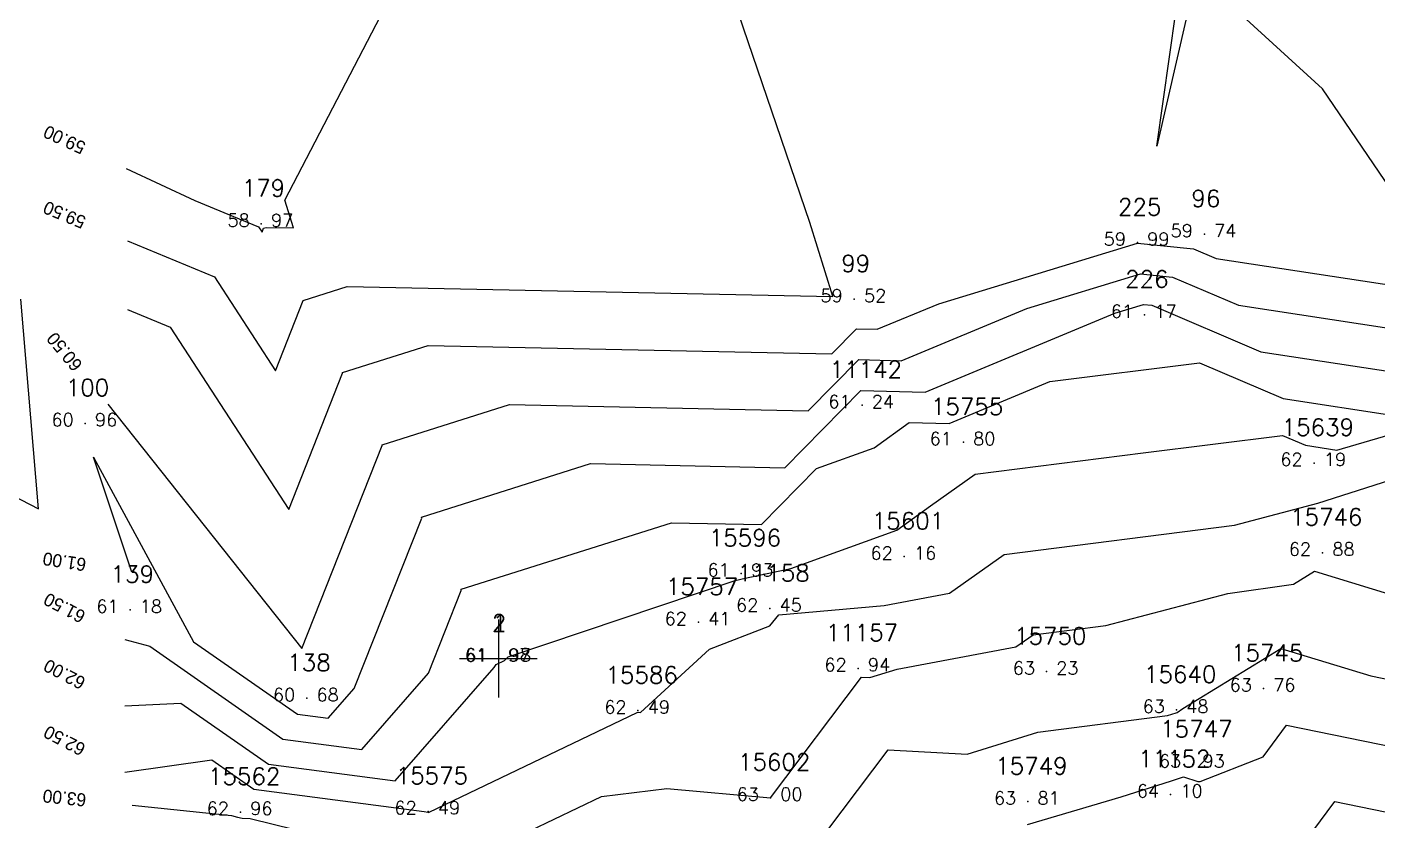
# Model space of a CAD drawing. Header units: millimetres. Extents: x 1412565 to 1412813, y 4931476 to 4931699.
# Drawn here: x 1412707.42 to 1412728.21, y 4931560.93 to 4931573.15 of the extents above; entities that cross this region are included whole.
import ezdxf
from ezdxf.enums import TextEntityAlignment as Align

# ---------------------------------------------------------------- set-up
doc = ezdxf.new("R2010")
doc.units = ezdxf.units.MM
for name, color, linetype in [('CIVIL', 50, 'Continuous'), ('CIVIL-DRAW', 80, 'Continuous'), ('CIVIL-NONAME', 130, 'Continuous'), ('CIVIL-TEXT', 240, 'Continuous'), ('CIVIL-Z', 50, 'Continuous'), ('Tcontours0', 7, 'Continuous'), ('Tcontours1', 7, 'Continuous'), ('Tcontours2', 7, 'Continuous'), ('UNUSED', 2, 'Continuous')]:
    doc.layers.add(name, color=color, linetype=linetype)
doc.styles.add('CIVILCADMAIN', font='TXT.SHX')
doc.styles.add('MAVAT_HebTXT', font='hebtxt.shx')
doc.styles.get("Standard").update_dxf_attribs({"font": 'arial.ttf'})

# ---------------------------------------------------------------- blocks, each defined once
blk = doc.blocks.new('CIVIL-ZZ')
at = {"layer": 'CIVIL-DRAW'}
blk.add_point((0, 0), dxfattribs=at)
at = {"layer": 'CIVIL-NONAME'}
blk.add_attdef('NAME', text='', height=1.8, dxfattribs=at).set_placement((0, 2.1), align=Align.CENTER)
at = {"layer": 'CIVIL-TEXT', "flags": 8}
blk.add_attdef('TEXT', text='', height=2, dxfattribs=at).set_placement((0.2, -3.3), align=Align.CENTER)
at = {"layer": 'CIVIL-Z'}
blk.add_attdef('Z1', text='', height=1.6, dxfattribs=at).set_placement((-0.75, -0.225), align=Align.RIGHT)
blk.add_attdef('Z2', (0.75, -0.225), '', height=1.6, dxfattribs=at)

msp = doc.modelspace()

# ---------------------------------------------------------------- linework, layer by layer
at = {"layer": 'Tcontours0', "elevation": 60}
msp.add_lwpolyline([(1412708.97, 4931568.803), (1412709.627, 4931568.531), (1412711.452, 4931565.723), (1412712.283, 4931567.823), (1412712.282, 4931567.831), (1412713.602, 4931568.248), (1412719.813, 4931568.12), (1412720.193, 4931568.505), (1412720.514, 4931568.497), (1412721.46, 4931568.89), (1412724.521, 4931569.821), (1412725.383, 4931569.735), (1412725.729, 4931569.586), (1412729.537, 4931569.007), (1412727.37, 4931572.197), (1412725.429, 4931573.971), (1412724.82, 4931571.313), (1412725.21, 4931574.067)], dxfattribs=at)
at = {"layer": 'Tcontours1'}
for points, elevation in [([(1412708.952, 4931570.97), (1412710.008, 4931570.48), (1412710.989, 4931570.074), (1412711.042, 4931569.992), (1412711.066, 4931570.053), (1412711.066, 4931570.053), (1412711.105, 4931570.065), (1412711.528, 4931570.057), (1412711.395, 4931570.484), (1412714.343, 4931576.163)], 59), ([(1412709.038, 4931564.762), (1412708.445, 4931566.528), (1412709.989, 4931563.69), (1412711.587, 4931562.574), (1412712.061, 4931562.512), (1412712.462, 4931562.971), (1412713.5, 4931565.593), (1412713.498, 4931565.608), (1412716.098, 4931566.43), (1412719.091, 4931566.368), (1412720.263, 4931567.557), (1412721.251, 4931567.532), (1412724.169, 4931568.745), (1412724.614, 4931568.88), (1412724.739, 4931568.867), (1412726.419, 4931568.15), (1412729.421, 4931567.693)], 61), ([(1412708.931, 4931562.703), (1412709.793, 4931562.747), (1412711.139, 4931561.807), (1412713.094, 4931561.551), (1412714.618, 4931563.294), (1412714.647, 4931563.338), (1412714.774, 4931563.399), (1412714.833, 4931563.456), (1412718.324, 4931564.631), (1412718.479, 4931564.667), (1412719.184, 4931564.819), (1412720.817, 4931565.405), (1412721.334, 4931565.782), (1412722.019, 4931566.266), (1412724.609, 4931566.596), (1412726.754, 4931566.865), (1412727.109, 4931566.713), (1412727.588, 4931566.64), (1412731.096, 4931567.664)], 62), ([(1412709.044, 4931561.178), (1412710.571, 4931561.019), (1412710.666, 4931560.993), (1412710.738, 4931560.978), (1412710.857, 4931560.972), (1412713.213, 4931560.393), (1412714.028, 4931560.192), (1412714.446, 4931560.435), (1412716.268, 4931561.309), (1412717.272, 4931561.431), (1412718.87, 4931561.29), (1412720.269, 4931563.146), (1412720.4, 4931563.139), (1412720.82, 4931563.27), (1412722.649, 4931563.61), (1412722.914, 4931563.798), (1412724.031, 4931563.94), (1412725.913, 4931564.433), (1412726.92, 4931564.576), (1412727.246, 4931564.775), (1412729.911, 4931563.959)], 63), ([(1412722.827, 4931560.879), (1412724.271, 4931561.302), (1412725.045, 4931561.55), (1412725.23, 4931561.611), (1412725.447, 4931561.542), (1412725.487, 4931561.54), (1412726.454, 4931561.918), (1412726.816, 4931562.406), (1412730.406, 4931561.671)], 64)]:
    msp.add_lwpolyline(points, dxfattribs=dict(at, elevation=elevation))
at = {"layer": 'Tcontours2'}
for points, elevation in [([(1412708.97, 4931569.856), (1412710.308, 4931569.302), (1412711.247, 4931567.857), (1412711.675, 4931568.938), (1412711.674, 4931568.942), (1412712.353, 4931569.157), (1412719.828, 4931569.002), (1412719.475, 4931570.142), (1412717.722, 4931575.286), (1412724.468, 4931575.202), (1412726.632, 4931575.496), (1412728.43, 4931575.623), (1412730.227, 4931576.096), (1412731.939, 4931575.469), (1412732.286, 4931574.723), (1412732.687, 4931575.46), (1412735.344, 4931575.6), (1412737.116, 4931576.085), (1412740.63, 4931576.87), (1412741.719, 4931576.808), (1412744.889, 4931576.661), (1412745.474, 4931576.656), (1412745.85, 4931576.527), (1412746.958, 4931576.436)], 59.5), ([(1412708.67, 4931567.343), (1412711.656, 4931563.588), (1412712.891, 4931566.708), (1412712.89, 4931566.719), (1412714.85, 4931567.339), (1412719.452, 4931567.244), (1412720.228, 4931568.031), (1412720.882, 4931568.014), (1412722.815, 4931568.817), (1412724.568, 4931569.35), (1412725.061, 4931569.301), (1412726.074, 4931568.868), (1412730.337, 4931568.219)], 60.5), ([(1412703.872, 4931567.661), (1412707.6, 4931565.737), (1412707.33, 4931568.96)], 60.5), ([(1412708.931, 4931563.724), (1412709.316, 4931563.621), (1412711.363, 4931562.191), (1412712.577, 4931562.032), (1412713.605, 4931563.208), (1412714.108, 4931564.478), (1412714.106, 4931564.497), (1412717.346, 4931565.522), (1412718.73, 4931565.493), (1412719.579, 4931566.354), (1412720.464, 4931566.672), (1412721.004, 4931567.065), (1412721.619, 4931567.049), (1412723.169, 4931567.693), (1412725.474, 4931567.982), (1412726.764, 4931567.431), (1412728.504, 4931567.166)], 61.5), ([(1412708.931, 4931561.682), (1412710.271, 4931561.874), (1412710.916, 4931561.423), (1412713.539, 4931561.08), (1412713.592, 4931561.067), (1412713.608, 4931561.063), (1412713.617, 4931561.067), (1412716.819, 4931562.604), (1412716.839, 4931562.606), (1412716.87, 4931562.604), (1412717.929, 4931563.578), (1412718.861, 4931563.935), (1412718.999, 4931564.106), (1412720.621, 4931564.25), (1412721.626, 4931564.438), (1412722.467, 4931565.032), (1412726.012, 4931565.483), (1412727.298, 4931565.82), (1412729.656, 4931566.574)], 62.5), ([(1412709.033, 4931560.275), (1412710.123, 4931560.031), (1412711.085, 4931559.829), (1412712.699, 4931559.753), (1412712.833, 4931559.72), (1412714.448, 4931559.322), (1412715.275, 4931559.802), (1412715.716, 4931560.014), (1412717.706, 4931560.255), (1412718.266, 4931560.206), (1412719.413, 4931560.583), (1412719.739, 4931560.777), (1412720.681, 4931562.026), (1412721.9, 4931561.96), (1412722.985, 4931562.299), (1412724.981, 4931562.555), (1412725.117, 4931562.598), (1412725.131, 4931562.603), (1412725.216, 4931562.664), (1412726.729, 4931563.587), (1412728.112, 4931563.164), (1412730.703, 4931562.634)], 63.5), ([(1412726.442, 4931559.727), (1412727.557, 4931561.231), (1412730.11, 4931560.708)], 64.5)]:
    msp.add_lwpolyline(points, dxfattribs=dict(at, elevation=elevation))
at = {"layer": 'UNUSED'}
for p, q in [((1412714.68, 4931564.03), (1412714.68, 4931562.83)), ((1412714.08, 4931563.43), (1412715.28, 4931563.43))]:
    msp.add_line(p, q, dxfattribs=at)

# ---------------------------------------------------------------- block references
at = {"layer": 'CIVIL'}
ref = msp.add_blockref('CIVIL-ZZ', (1412711.03, 4931570.12, 58.97), dxfattribs=dict(at, xscale=0.2, yscale=0.2))
ref.add_attrib('Z2', '97', (1412711.18, 4931570.075), dxfattribs={"layer": 'CIVIL-Z', "height": 0.2, "style": 'CIVILCADMAIN'})
ref.add_attrib('Z1', '58', (1412710.51, 4931570.075), dxfattribs={"layer": 'CIVIL-Z', "height": 0.2, "style": 'CIVILCADMAIN'})
ref.add_attrib('NAME', '179', (1412710.73, 4931570.54), dxfattribs={"layer": 'CIVIL-NONAME', "height": 0.26, "style": 'CIVILCADMAIN'})
ref = msp.add_blockref('CIVIL-ZZ', (1412725.55, 4931569.96, 59.74), dxfattribs=dict(at, xscale=0.2, yscale=0.2))
ref.add_attrib('Z2', '74', (1412725.7, 4931569.915), dxfattribs={"layer": 'CIVIL-Z', "height": 0.2, "style": 'CIVILCADMAIN'})
ref.add_attrib('Z1', '59', (1412725.03, 4931569.915), dxfattribs={"layer": 'CIVIL-Z', "height": 0.2, "style": 'CIVILCADMAIN'})
ref.add_attrib('NAME', '96', (1412725.35, 4931570.38), dxfattribs={"layer": 'CIVIL-NONAME', "height": 0.26, "style": 'CIVILCADMAIN'})
ref = msp.add_blockref('CIVIL-ZZ', (1412724.52, 4931569.83, 59.99), dxfattribs=dict(at, xscale=0.2, yscale=0.2))
ref.add_attrib('Z2', '99', (1412724.67, 4931569.785), dxfattribs={"layer": 'CIVIL-Z', "height": 0.2, "style": 'CIVILCADMAIN'})
ref.add_attrib('Z1', '59', (1412724, 4931569.785), dxfattribs={"layer": 'CIVIL-Z', "height": 0.2, "style": 'CIVILCADMAIN'})
ref.add_attrib('NAME', '225', (1412724.22, 4931570.25), dxfattribs={"layer": 'CIVIL-NONAME', "height": 0.26, "style": 'CIVILCADMAIN'})
ref = msp.add_blockref('CIVIL-ZZ', (1412720.16, 4931568.96, 59.52), dxfattribs=dict(at, xscale=0.2, yscale=0.2))
ref.add_attrib('Z2', '52', (1412720.31, 4931568.915), dxfattribs={"layer": 'CIVIL-Z', "height": 0.2, "style": 'CIVILCADMAIN'})
ref.add_attrib('Z1', '59', (1412719.64, 4931568.915), dxfattribs={"layer": 'CIVIL-Z', "height": 0.2, "style": 'CIVILCADMAIN'})
ref.add_attrib('NAME', '99', (1412719.96, 4931569.38), dxfattribs={"layer": 'CIVIL-NONAME', "height": 0.26, "style": 'CIVILCADMAIN'})
ref = msp.add_blockref('CIVIL-ZZ', (1412724.63, 4931568.72, 61.17), dxfattribs=dict(at, xscale=0.2, yscale=0.2))
ref.add_attrib('Z2', '17', (1412724.78, 4931568.675), dxfattribs={"layer": 'CIVIL-Z', "height": 0.2, "style": 'CIVILCADMAIN'})
ref.add_attrib('Z1', '61', (1412724.11, 4931568.675), dxfattribs={"layer": 'CIVIL-Z', "height": 0.2, "style": 'CIVILCADMAIN'})
ref.add_attrib('NAME', '226', (1412724.33, 4931569.14), dxfattribs={"layer": 'CIVIL-NONAME', "height": 0.26, "style": 'CIVILCADMAIN'})
ref = msp.add_blockref('CIVIL-ZZ', (1412720.28, 4931567.33, 61.24), dxfattribs=dict(at, xscale=0.2, yscale=0.2))
ref.add_attrib('Z2', '24', (1412720.43, 4931567.285), dxfattribs={"layer": 'CIVIL-Z', "height": 0.2, "style": 'CIVILCADMAIN'})
ref.add_attrib('Z1', '61', (1412719.76, 4931567.285), dxfattribs={"layer": 'CIVIL-Z', "height": 0.2, "style": 'CIVILCADMAIN'})
ref.add_attrib('NAME', '11142', (1412719.78, 4931567.75), dxfattribs={"layer": 'CIVIL-NONAME', "height": 0.26, "style": 'CIVILCADMAIN'})
ref = msp.add_blockref('CIVIL-ZZ', (1412708.32, 4931567.05, 60.96), dxfattribs=dict(at, xscale=0.2, yscale=0.2))
ref.add_attrib('Z2', '96', (1412708.47, 4931567.005), dxfattribs={"layer": 'CIVIL-Z', "height": 0.2, "style": 'CIVILCADMAIN'})
ref.add_attrib('Z1', '60', (1412707.8, 4931567.005), dxfattribs={"layer": 'CIVIL-Z', "height": 0.2, "style": 'CIVILCADMAIN'})
ref.add_attrib('NAME', '100', (1412708.02, 4931567.47), dxfattribs={"layer": 'CIVIL-NONAME', "height": 0.26, "style": 'CIVILCADMAIN'})
ref = msp.add_blockref('CIVIL-ZZ', (1412721.84, 4931566.76, 61.8), dxfattribs=dict(at, xscale=0.2, yscale=0.2))
ref.add_attrib('Z2', '80', (1412721.99, 4931566.715), dxfattribs={"layer": 'CIVIL-Z', "height": 0.2, "style": 'CIVILCADMAIN'})
ref.add_attrib('Z1', '61', (1412721.32, 4931566.715), dxfattribs={"layer": 'CIVIL-Z', "height": 0.2, "style": 'CIVILCADMAIN'})
ref.add_attrib('NAME', '15755', (1412721.34, 4931567.18), dxfattribs={"layer": 'CIVIL-NONAME', "height": 0.26, "style": 'CIVILCADMAIN'})
ref = msp.add_blockref('CIVIL-ZZ', (1412727.24, 4931566.44, 62.19), dxfattribs=dict(at, xscale=0.2, yscale=0.2))
ref.add_attrib('Z2', '19', (1412727.39, 4931566.395), dxfattribs={"layer": 'CIVIL-Z', "height": 0.2, "style": 'CIVILCADMAIN'})
ref.add_attrib('Z1', '62', (1412726.72, 4931566.395), dxfattribs={"layer": 'CIVIL-Z', "height": 0.2, "style": 'CIVILCADMAIN'})
ref.add_attrib('NAME', '15639', (1412726.74, 4931566.86), dxfattribs={"layer": 'CIVIL-NONAME', "height": 0.26, "style": 'CIVILCADMAIN'})
ref = msp.add_blockref('CIVIL-ZZ', (1412720.93, 4931565, 62.16), dxfattribs=dict(at, xscale=0.2, yscale=0.2))
ref.add_attrib('Z2', '16', (1412721.08, 4931564.955), dxfattribs={"layer": 'CIVIL-Z', "height": 0.2, "style": 'CIVILCADMAIN'})
ref.add_attrib('Z1', '62', (1412720.41, 4931564.955), dxfattribs={"layer": 'CIVIL-Z', "height": 0.2, "style": 'CIVILCADMAIN'})
ref.add_attrib('NAME', '15601', (1412720.43, 4931565.42), dxfattribs={"layer": 'CIVIL-NONAME', "height": 0.26, "style": 'CIVILCADMAIN'})
ref = msp.add_blockref('CIVIL-ZZ', (1412727.37, 4931565.06, 62.88), dxfattribs=dict(at, xscale=0.2, yscale=0.2))
ref.add_attrib('Z2', '88', (1412727.52, 4931565.015), dxfattribs={"layer": 'CIVIL-Z', "height": 0.2, "style": 'CIVILCADMAIN'})
ref.add_attrib('Z1', '62', (1412726.85, 4931565.015), dxfattribs={"layer": 'CIVIL-Z', "height": 0.2, "style": 'CIVILCADMAIN'})
ref.add_attrib('NAME', '15746', (1412726.87, 4931565.48), dxfattribs={"layer": 'CIVIL-NONAME', "height": 0.26, "style": 'CIVILCADMAIN'})
ref = msp.add_blockref('CIVIL-ZZ', (1412718.42, 4931564.74, 61.93), dxfattribs=dict(at, xscale=0.2, yscale=0.2))
ref.add_attrib('Z2', '93', (1412718.57, 4931564.695), dxfattribs={"layer": 'CIVIL-Z', "height": 0.2, "style": 'CIVILCADMAIN'})
ref.add_attrib('Z1', '61', (1412717.9, 4931564.695), dxfattribs={"layer": 'CIVIL-Z', "height": 0.2, "style": 'CIVILCADMAIN'})
ref.add_attrib('NAME', '15596', (1412717.92, 4931565.16), dxfattribs={"layer": 'CIVIL-NONAME', "height": 0.26, "style": 'CIVILCADMAIN'})
ref = msp.add_blockref('CIVIL-ZZ', (1412709.01, 4931564.18, 61.18), dxfattribs=dict(at, xscale=0.2, yscale=0.2))
ref.add_attrib('Z2', '18', (1412709.16, 4931564.135), dxfattribs={"layer": 'CIVIL-Z', "height": 0.2, "style": 'CIVILCADMAIN'})
ref.add_attrib('Z1', '61', (1412708.49, 4931564.135), dxfattribs={"layer": 'CIVIL-Z', "height": 0.2, "style": 'CIVILCADMAIN'})
ref.add_attrib('NAME', '139', (1412708.71, 4931564.6), dxfattribs={"layer": 'CIVIL-NONAME', "height": 0.26, "style": 'CIVILCADMAIN'})
ref = msp.add_blockref('CIVIL-ZZ', (1412718.86, 4931564.2, 62.45), dxfattribs=dict(at, xscale=0.2, yscale=0.2))
ref.add_attrib('Z2', '45', (1412719.01, 4931564.155), dxfattribs={"layer": 'CIVIL-Z', "height": 0.2, "style": 'CIVILCADMAIN'})
ref.add_attrib('Z1', '62', (1412718.34, 4931564.155), dxfattribs={"layer": 'CIVIL-Z', "height": 0.2, "style": 'CIVILCADMAIN'})
ref.add_attrib('NAME', '11158', (1412718.36, 4931564.62), dxfattribs={"layer": 'CIVIL-NONAME', "height": 0.26, "style": 'CIVILCADMAIN'})
ref = msp.add_blockref('CIVIL-ZZ', (1412717.76, 4931563.99, 62.41), dxfattribs=dict(at, xscale=0.2, yscale=0.2))
ref.add_attrib('Z2', '41', (1412717.91, 4931563.945), dxfattribs={"layer": 'CIVIL-Z', "height": 0.2, "style": 'CIVILCADMAIN'})
ref.add_attrib('Z1', '62', (1412717.24, 4931563.945), dxfattribs={"layer": 'CIVIL-Z', "height": 0.2, "style": 'CIVILCADMAIN'})
ref.add_attrib('NAME', '15757', (1412717.26, 4931564.41), dxfattribs={"layer": 'CIVIL-NONAME', "height": 0.26, "style": 'CIVILCADMAIN'})
ref = msp.add_blockref('CIVIL-ZZ', (1412714.68, 4931563.43, 61.97), dxfattribs=dict(at, xscale=0.2, yscale=0.2))
ref.add_attrib('Z2', '97', (1412714.83, 4931563.385), dxfattribs={"layer": 'CIVIL-Z', "height": 0.2, "style": 'CIVILCADMAIN'})
ref.add_attrib('Z1', '61', (1412714.16, 4931563.385), dxfattribs={"layer": 'CIVIL-Z', "height": 0.2, "style": 'CIVILCADMAIN'})
ref.add_attrib('NAME', '2', (1412714.58, 4931563.85), dxfattribs={"layer": 'CIVIL-NONAME', "height": 0.26, "style": 'CIVILCADMAIN'})
ref = msp.add_blockref('CIVIL-ZZ', (1412714.69, 4931563.43, 61.98), dxfattribs=dict(at, xscale=0.2, yscale=0.2))
ref.add_attrib('Z2', '98', (1412714.84, 4931563.385), dxfattribs={"layer": 'CIVIL-Z', "height": 0.2, "style": 'CIVILCADMAIN'})
ref.add_attrib('Z1', '61', (1412714.17, 4931563.385), dxfattribs={"layer": 'CIVIL-Z', "height": 0.2, "style": 'CIVILCADMAIN'})
ref.add_attrib('NAME', '1', (1412714.59, 4931563.85), dxfattribs={"layer": 'CIVIL-NONAME', "height": 0.26, "style": 'CIVILCADMAIN'})
ref = msp.add_blockref('CIVIL-ZZ', (1412720.22, 4931563.28, 62.94), dxfattribs=dict(at, xscale=0.2, yscale=0.2))
ref.add_attrib('Z2', '94', (1412720.37, 4931563.235), dxfattribs={"layer": 'CIVIL-Z', "height": 0.2, "style": 'CIVILCADMAIN'})
ref.add_attrib('Z1', '62', (1412719.7, 4931563.235), dxfattribs={"layer": 'CIVIL-Z', "height": 0.2, "style": 'CIVILCADMAIN'})
ref.add_attrib('NAME', '11157', (1412719.72, 4931563.7), dxfattribs={"layer": 'CIVIL-NONAME', "height": 0.26, "style": 'CIVILCADMAIN'})
ref = msp.add_blockref('CIVIL-ZZ', (1412723.12, 4931563.23, 63.23), dxfattribs=dict(at, xscale=0.2, yscale=0.2))
ref.add_attrib('Z2', '23', (1412723.27, 4931563.185), dxfattribs={"layer": 'CIVIL-Z', "height": 0.2, "style": 'CIVILCADMAIN'})
ref.add_attrib('Z1', '63', (1412722.6, 4931563.185), dxfattribs={"layer": 'CIVIL-Z', "height": 0.2, "style": 'CIVILCADMAIN'})
ref.add_attrib('NAME', '15750', (1412722.62, 4931563.65), dxfattribs={"layer": 'CIVIL-NONAME', "height": 0.26, "style": 'CIVILCADMAIN'})
ref = msp.add_blockref('CIVIL-ZZ', (1412726.46, 4931562.97, 63.76), dxfattribs=dict(at, xscale=0.2, yscale=0.2))
ref.add_attrib('Z2', '76', (1412726.61, 4931562.925), dxfattribs={"layer": 'CIVIL-Z', "height": 0.2, "style": 'CIVILCADMAIN'})
ref.add_attrib('Z1', '63', (1412725.94, 4931562.925), dxfattribs={"layer": 'CIVIL-Z', "height": 0.2, "style": 'CIVILCADMAIN'})
ref.add_attrib('NAME', '15745', (1412725.96, 4931563.39), dxfattribs={"layer": 'CIVIL-NONAME', "height": 0.26, "style": 'CIVILCADMAIN'})
ref = msp.add_blockref('CIVIL-ZZ', (1412711.73, 4931562.82, 60.68), dxfattribs=dict(at, xscale=0.2, yscale=0.2))
ref.add_attrib('Z2', '68', (1412711.88, 4931562.775), dxfattribs={"layer": 'CIVIL-Z', "height": 0.2, "style": 'CIVILCADMAIN'})
ref.add_attrib('Z1', '60', (1412711.21, 4931562.775), dxfattribs={"layer": 'CIVIL-Z', "height": 0.2, "style": 'CIVILCADMAIN'})
ref.add_attrib('NAME', '138', (1412711.43, 4931563.24), dxfattribs={"layer": 'CIVIL-NONAME', "height": 0.26, "style": 'CIVILCADMAIN'})
ref = msp.add_blockref('CIVIL-ZZ', (1412716.83, 4931562.63, 62.49), dxfattribs=dict(at, xscale=0.2, yscale=0.2))
ref.add_attrib('Z2', '49', (1412716.98, 4931562.585), dxfattribs={"layer": 'CIVIL-Z', "height": 0.2, "style": 'CIVILCADMAIN'})
ref.add_attrib('Z1', '62', (1412716.31, 4931562.585), dxfattribs={"layer": 'CIVIL-Z', "height": 0.2, "style": 'CIVILCADMAIN'})
ref.add_attrib('NAME', '15586', (1412716.33, 4931563.05), dxfattribs={"layer": 'CIVIL-NONAME', "height": 0.26, "style": 'CIVILCADMAIN'})
ref = msp.add_blockref('CIVIL-ZZ', (1412725.12, 4931562.64, 63.48), dxfattribs=dict(at, xscale=0.2, yscale=0.2))
ref.add_attrib('Z2', '48', (1412725.27, 4931562.595), dxfattribs={"layer": 'CIVIL-Z', "height": 0.2, "style": 'CIVILCADMAIN'})
ref.add_attrib('Z1', '63', (1412724.6, 4931562.595), dxfattribs={"layer": 'CIVIL-Z', "height": 0.2, "style": 'CIVILCADMAIN'})
ref.add_attrib('NAME', '15640', (1412724.62, 4931563.06), dxfattribs={"layer": 'CIVIL-NONAME', "height": 0.26, "style": 'CIVILCADMAIN'})
ref = msp.add_blockref('CIVIL-ZZ', (1412725.37, 4931561.8, 63.93), dxfattribs=dict(at, xscale=0.2, yscale=0.2))
ref.add_attrib('Z2', '93', (1412725.52, 4931561.755), dxfattribs={"layer": 'CIVIL-Z', "height": 0.2, "style": 'CIVILCADMAIN'})
ref.add_attrib('Z1', '63', (1412724.85, 4931561.755), dxfattribs={"layer": 'CIVIL-Z', "height": 0.2, "style": 'CIVILCADMAIN'})
ref.add_attrib('NAME', '15747', (1412724.87, 4931562.22), dxfattribs={"layer": 'CIVIL-NONAME', "height": 0.26, "style": 'CIVILCADMAIN'})
ref = msp.add_blockref('CIVIL-ZZ', (1412718.87, 4931561.29, 63), dxfattribs=dict(at, xscale=0.2, yscale=0.2))
ref.add_attrib('Z2', '00', (1412719.02, 4931561.245), dxfattribs={"layer": 'CIVIL-Z', "height": 0.2, "style": 'CIVILCADMAIN'})
ref.add_attrib('Z1', '63', (1412718.35, 4931561.245), dxfattribs={"layer": 'CIVIL-Z', "height": 0.2, "style": 'CIVILCADMAIN'})
ref.add_attrib('NAME', '15602', (1412718.37, 4931561.71), dxfattribs={"layer": 'CIVIL-NONAME', "height": 0.26, "style": 'CIVILCADMAIN'})
ref = msp.add_blockref('CIVIL-ZZ', (1412722.83, 4931561.23, 63.81), dxfattribs=dict(at, xscale=0.2, yscale=0.2))
ref.add_attrib('Z2', '81', (1412722.98, 4931561.185), dxfattribs={"layer": 'CIVIL-Z', "height": 0.2, "style": 'CIVILCADMAIN'})
ref.add_attrib('Z1', '63', (1412722.31, 4931561.185), dxfattribs={"layer": 'CIVIL-Z', "height": 0.2, "style": 'CIVILCADMAIN'})
ref.add_attrib('NAME', '15749', (1412722.33, 4931561.65), dxfattribs={"layer": 'CIVIL-NONAME', "height": 0.26, "style": 'CIVILCADMAIN'})
ref = msp.add_blockref('CIVIL-ZZ', (1412725.03, 4931561.34, 64.1), dxfattribs=dict(at, xscale=0.2, yscale=0.2))
ref.add_attrib('Z2', '10', (1412725.18, 4931561.295), dxfattribs={"layer": 'CIVIL-Z', "height": 0.2, "style": 'CIVILCADMAIN'})
ref.add_attrib('Z1', '64', (1412724.51, 4931561.295), dxfattribs={"layer": 'CIVIL-Z', "height": 0.2, "style": 'CIVILCADMAIN'})
ref.add_attrib('NAME', '11152', (1412724.53, 4931561.76), dxfattribs={"layer": 'CIVIL-NONAME', "height": 0.26, "style": 'CIVILCADMAIN'})
ref = msp.add_blockref('CIVIL-ZZ', (1412710.71, 4931561.07, 62.96), dxfattribs=dict(at, xscale=0.2, yscale=0.2))
ref.add_attrib('Z2', '96', (1412710.86, 4931561.025), dxfattribs={"layer": 'CIVIL-Z', "height": 0.2, "style": 'CIVILCADMAIN'})
ref.add_attrib('Z1', '62', (1412710.19, 4931561.025), dxfattribs={"layer": 'CIVIL-Z', "height": 0.2, "style": 'CIVILCADMAIN'})
ref.add_attrib('NAME', '15562', (1412710.21, 4931561.49), dxfattribs={"layer": 'CIVIL-NONAME', "height": 0.26, "style": 'CIVILCADMAIN'})
ref = msp.add_blockref('CIVIL-ZZ', (1412713.6, 4931561.08, 62.49), dxfattribs=dict(at, xscale=0.2, yscale=0.2))
ref.add_attrib('Z2', '49', (1412713.75, 4931561.035), dxfattribs={"layer": 'CIVIL-Z', "height": 0.2, "style": 'CIVILCADMAIN'})
ref.add_attrib('Z1', '62', (1412713.08, 4931561.035), dxfattribs={"layer": 'CIVIL-Z', "height": 0.2, "style": 'CIVILCADMAIN'})
ref.add_attrib('NAME', '15575', (1412713.1, 4931561.5), dxfattribs={"layer": 'CIVIL-NONAME', "height": 0.26, "style": 'CIVILCADMAIN'})

# ---------------------------------------------------------------- texts
at = {"layer": 'Tcontours1', "style": 'MAVAT_HebTXT'}
for s, rotation, p in [('59.00', 155.0796, (1412708, 4931571.413, 59)), ('61.00', 171.2773, (1412708, 4931564.921, 61)), ('62.00', 152.4346, (1412708, 4931563.189, 62)), ('63.00', 174.0545, (1412708, 4931561.286, 63))]:
    msp.add_text(s, height=0.2, rotation=rotation, dxfattribs=at).set_placement(p, align=Align.MIDDLE_CENTER)
at = {"layer": 'Tcontours2', "style": 'MAVAT_HebTXT'}
for s, rotation, p in [('59.50', 157.5091, (1412708, 4931570.258, 59.5)), ('60.50', 129.657, (1412708, 4931568.151, 60.5)), ('61.50', 152.4346, (1412708, 4931564.21, 61.5)), ('62.50', 152.4346, (1412708, 4931562.168, 62.5))]:
    msp.add_text(s, height=0.2, rotation=rotation, dxfattribs=at).set_placement(p, align=Align.MIDDLE_CENTER)

doc.saveas('drawing.dxf')
